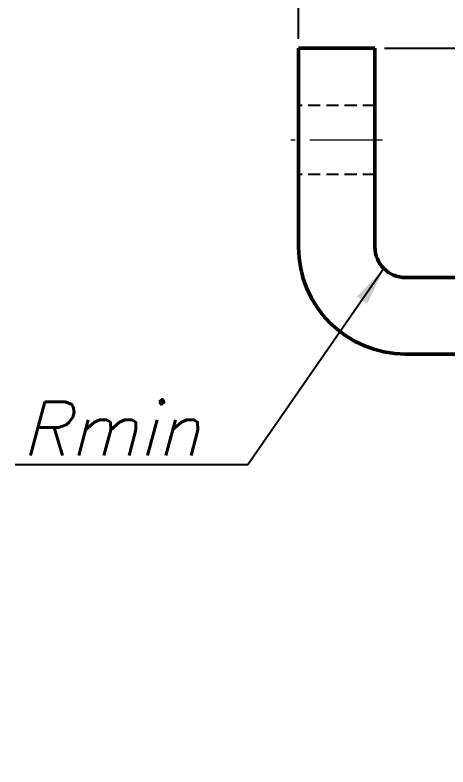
# Model space of a CAD drawing. Header units: inches. Extents: x 17901 to 26602, y 9673 to 14036.
# Drawn here: x 20151.9 to 20208.5, y 12542.1 to 12640.4 of the extents above; entities that cross this region are included whole.
import ezdxf

# ---------------------------------------------------------------- set-up
doc = ezdxf.new("R2010")
doc.units = ezdxf.units.IN
doc.header["$MEASUREMENT"] = 0
doc.linetypes.add('CENTER', pattern=[50.8, 31.75, -6.35, 6.35, -6.35])
doc.linetypes.add('DASHED2', pattern=[9.525, 6.35, -3.175])
for name, color, linetype, lineweight in [('中心线', 1, 'CENTER', 15), ('标注线', 3, 'Continuous', 25), ('粗实线', 7, 'Continuous', 50), ('虚线', 2, 'DASHED2', 25)]:
    doc.layers.add(name, color=color, linetype=linetype, lineweight=lineweight)
doc.styles.add('DIM_FONT', font='romans.shx', dxfattribs={"oblique": 15})
doc.dimstyles.new('幅面 1：2', dxfattribs={"dimscale": 2, "dimtxt": 3.5, "dimasz": 2.5, "dimexe": 1.25, "dimexo": 0.625, "dimtad": 1, "dimdsep": 46, "dimtxsty": 'DIM_FONT', "dimcen": 2.5, "dimclrd": 256, "dimclre": 256, "dimclrt": 256, "dimazin": 2, "dimtm": 1e-09, "dimtfac": 0.5, "dimtmove": 0, "dimatfit": 3, "dimfxl": 1, "dimlwd": -1, "dimarcsym": 0})
doc.dimstyles.new('幅面 1：2$0', dxfattribs={"dimscale": 2, "dimtxt": 3.5, "dimasz": 2.5, "dimexe": 1.25, "dimexo": 0.625, "dimtad": 1, "dimdsep": 46, "dimtxsty": 'DIM_FONT', "dimcen": 2.5, "dimclrd": 256, "dimclrt": 256, "dimadec": 0, "dimazin": 0, "dimtfac": 1, "dimtmove": 0, "dimatfit": 3, "dimfxl": 1, "dimlwd": -1, "dimarcsym": 0})

# ---------------------------------------------------------------- blocks, each defined once
blk = doc.blocks.new('*D304')
at = {"layer": 'Defpoints', "color": 0, "transparency": 16777216}
for p in [(20198.947, 12636.091), (20337.662, 12636.091), (20238.447, 12486.091)]:
    blk.add_point(p, dxfattribs=at)
at = {"layer": '标注线', "color": 0, "lineweight": -2, "transparency": 16777216}
for p, q in [((20200.197, 12636.091), (20340.162, 12636.091)), ((20239.697, 12486.091), (20340.162, 12486.091))]:
    blk.add_line(p, q, dxfattribs=at)
at = {"layer": '标注线', "transparency": 16777216}
blk.add_line((20337.662, 12491.091), (20337.662, 12631.091), dxfattribs=at)
for points in [[(20336.829, 12631.091), (20338.496, 12631.091), (20337.662, 12636.091)], [(20336.829, 12491.091), (20338.496, 12491.091), (20337.662, 12486.091)]]:
    blk.add_solid(points, dxfattribs=at)
at = {"layer": '标注线', "transparency": 16777216, "insert": (20331.079, 12561.091), "char_height": 7, "attachment_point": 5, "rotation": 90, "style": 'DIM_FONT'}
blk.add_mtext('(150)', dxfattribs=at)
blk = doc.blocks.new('*D197')
at = {"layer": 'Defpoints', "color": 0, "transparency": 16777216}
for p in [(20198.947, 12636.091), (20310.091, 12636.091), (20259.447, 12596.091)]:
    blk.add_point(p, dxfattribs=at)
at = {"layer": '标注线', "color": 0, "lineweight": -2, "transparency": 16777216}
for p, q in [((20200.197, 12636.091), (20312.591, 12636.091)), ((20260.697, 12596.091), (20312.591, 12596.091))]:
    blk.add_line(p, q, dxfattribs=at)
at = {"layer": '标注线', "transparency": 16777216}
blk.add_line((20310.091, 12601.091), (20310.091, 12631.091), dxfattribs=at)
for points in [[(20309.258, 12631.091), (20310.924, 12631.091), (20310.091, 12636.091)], [(20309.258, 12601.091), (20310.924, 12601.091), (20310.091, 12596.091)]]:
    blk.add_solid(points, dxfattribs=at)
at = {"layer": '标注线', "transparency": 16777216, "insert": (20305.341, 12616.091), "char_height": 7, "attachment_point": 5, "rotation": 90, "style": 'DIM_FONT'}
blk.add_mtext('40', dxfattribs=at)
blk = doc.blocks.new('*D305')
at = {"layer": 'Defpoints', "color": 0, "transparency": 16777216}
for p in [(20259.447, 12684.993), (20188.947, 12636.091), (20259.447, 12606.091)]:
    blk.add_point(p, dxfattribs=at)
at = {"layer": '标注线', "color": 0, "lineweight": -2, "transparency": 16777216}
for p, q in [((20188.947, 12637.341), (20188.947, 12687.493)), ((20259.447, 12607.341), (20259.447, 12687.493))]:
    blk.add_line(p, q, dxfattribs=at)
at = {"layer": '标注线', "transparency": 16777216}
blk.add_line((20193.947, 12684.993), (20254.447, 12684.993), dxfattribs=at)
for points in [[(20193.947, 12685.826), (20193.947, 12684.159), (20188.947, 12684.993)], [(20254.447, 12685.826), (20254.447, 12684.159), (20259.447, 12684.993)]]:
    blk.add_solid(points, dxfattribs=at)
at = {"layer": '标注线', "transparency": 16777216, "insert": (20224.197, 12689.743), "char_height": 7, "attachment_point": 5, "style": 'DIM_FONT'}
blk.add_mtext('70.5', dxfattribs=at)

msp = doc.modelspace()

# ---------------------------------------------------------------- linework, layer by layer
at = {"layer": '中心线', "ltscale": 0.300015}
msp.add_line((20199.947, 12624.091), (20187.946, 12624.091), dxfattribs=at)
at = {"layer": '粗实线', "ltscale": 0.25}
msp.add_line((20188.947, 12636.091), (20198.947, 12636.091), dxfattribs=at)
at = {"layer": '粗实线'}
for p, q in [((20188.947, 12610.091), (20188.947, 12636.091)), ((20198.947, 12610.091), (20198.947, 12636.091)), ((20202.947, 12606.091), (20259.447, 12606.091)), ((20202.947, 12596.091), (20259.447, 12596.091))]:
    msp.add_line(p, q, dxfattribs=at)
for radius in [14, 4]:
    msp.add_arc((20202.947, 12610.091), radius, 180, 270, dxfattribs=at)
at = {"layer": '虚线', "ltscale": 0.25}
for p, q in [((20198.947, 12628.591), (20188.947, 12628.591)), ((20198.947, 12628.591), (20188.947, 12628.591)), ((20198.947, 12619.591), (20188.947, 12619.591)), ((20198.947, 12619.591), (20188.947, 12619.591))]:
    msp.add_line(p, q, dxfattribs=at)

# ---------------------------------------------------------------- texts
at = {"layer": '标注线', "insert": (20176.085, 12582.83), "char_height": 7, "attachment_point": 9, "style": 'DIM_FONT'}
msp.add_mtext('Rmin', dxfattribs=at)

# ---------------------------------------------------------------- dimensions: what is measured, and where the dimension line sits
at = {"layer": '标注线'}
dim = msp.add_linear_dim(base=(20259.447, 12684.993), p1=(20188.947, 12636.091), p2=(20259.447, 12606.091), dimstyle='幅面 1：2$0', dxfattribs=at)
dim.commit()
dim.dimension.update_dxf_attribs({"geometry": '*D305', "text_midpoint": (20224.197, 12689.743)})
dim = msp.add_linear_dim(base=(20337.662, 12636.091), p1=(20238.447, 12486.091), p2=(20198.947, 12636.091), angle=90, dimstyle='幅面 1：2$0', override={"dimpost": '(<>)'}, dxfattribs=at)
dim.commit()
dim.dimension.update_dxf_attribs({"geometry": '*D304', "text_midpoint": (20331.079, 12561.091)})
dim = msp.add_linear_dim(base=(20310.091, 12636.091), p1=(20259.447, 12596.091), p2=(20198.947, 12636.091), angle=90, dimstyle='幅面 1：2$0', dxfattribs=at)
dim.commit()
dim.dimension.update_dxf_attribs({"geometry": '*D197', "text_midpoint": (20305.341, 12616.091)})

# ---------------------------------------------------------------- leaders
at = {"layer": '标注线', "annotation_type": 0, "has_hookline": 1, "hookline_direction": 1, "text_width": 24.226}
msp.add_leader([(20200.118, 12607.262), (20182.335, 12581.58), (20177.335, 12581.58)], dimstyle='幅面 1：2', override={"dimgap": 0.625, "dimtad": 1}, dxfattribs=at)

doc.saveas('drawing.dxf')
